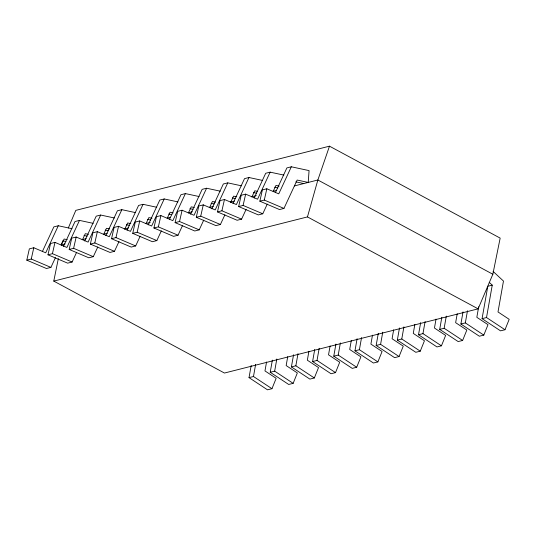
<?xml version="1.0" encoding="UTF-8"?>
<svg xmlns="http://www.w3.org/2000/svg" width="536" height="536" viewBox="0 0 536 536"><rect width="100%" height="100%" fill="white"/><g stroke="black" fill="none" stroke-linecap="round" stroke-linejoin="round"><path stroke-width="0.8" d="M266.553 361.974L264.972 370.919L276.161 378.302L271.96 388.701L267.511 389.826L249.032 377.632L251.183 365.485M249.032 377.632L253.481 376.507L255.632 364.359M287.738 356.614L286.157 365.559L297.346 372.942L293.145 383.341L288.696 384.466L270.218 372.272L272.368 360.125M270.218 372.272L274.666 371.147L276.817 358.999M308.924 351.254L307.342 360.199L318.531 367.582L314.324 377.981L309.875 379.106L291.403 366.912L293.554 354.765M291.403 366.912L295.852 365.787L298.003 353.639M330.109 345.894L328.528 354.839L339.717 362.222L335.509 372.62L331.06 373.746L312.589 361.552L314.739 349.405M312.589 361.552L317.037 360.427L319.188 348.279M351.294 340.534L349.713 349.479L360.902 356.862L356.695 367.254L352.246 368.379L333.774 356.192L335.925 344.045M333.774 356.192L338.223 355.067L340.373 342.919M372.48 335.174L370.899 344.112L382.088 351.502L377.88 361.894L373.431 363.019L354.959 350.832L357.11 338.685M354.959 350.832L359.408 349.707L361.559 337.559M393.665 329.814L392.084 338.752L403.273 346.142L399.065 356.534L394.617 357.659L376.145 345.472L378.295 333.325M376.145 345.472L380.594 344.347L382.744 332.199M414.851 324.454L413.269 333.392L424.458 340.782L420.251 351.174L415.802 352.299L397.33 340.112L399.481 327.958M397.33 340.112L401.779 338.987L403.93 326.833M436.036 319.088L434.455 328.032L445.644 335.422L441.436 345.814L436.987 346.939L418.516 334.752L420.666 322.598M418.516 334.752L422.964 333.627L425.115 321.473M457.221 313.728L455.64 322.672L466.829 330.055L462.622 340.454L458.173 341.579L439.701 329.385L441.852 317.238M439.701 329.385L444.15 328.26L446.3 316.113M478.688 306.746L476.826 317.312L488.015 324.695L483.807 335.094L479.358 336.219L460.886 324.025L463.037 311.878M460.886 324.025L465.335 322.9L467.486 310.753M482.072 318.665L487.8 286.271L492.249 285.145L486.521 317.54L482.072 318.665L500.544 330.859L504.992 329.734L509.2 319.335L498.004 311.952L503.472 281.058L493.073 271.397M68.293 228.048L75.811 210.367L329.493 146.174L500.168 238.111L492.845 274.251L478.132 308.85L224.45 373.043L53.781 281.105L58.33 258.62M55.429 257.682L50.913 267.39L46.465 268.516L26.8 260.161L29.346 248.871L33.795 247.746L45.714 252.811L58.297 225.757L72.005 228.705M26.8 260.161L31.249 259.035L33.795 247.746M76.615 252.322L72.099 262.03L67.65 263.156L47.985 254.801L50.531 243.512L54.98 242.386L66.9 247.451L79.482 220.397L93.19 223.345M47.985 254.801L52.434 253.675L54.98 242.386M97.8 246.962L93.284 256.67L88.835 257.796L69.171 249.441L71.717 238.151L76.166 237.026L88.085 242.091L100.668 215.037L114.376 217.985M69.171 249.441L73.62 248.315L76.166 237.026M118.985 241.602L114.469 251.31L110.021 252.436L90.356 244.081L92.902 232.792L97.351 231.666L109.27 236.731L121.853 209.677L135.561 212.625M90.356 244.081L94.805 242.955L97.351 231.666M140.171 236.242L135.655 245.95L131.206 247.076L111.542 238.721L114.088 227.431L118.536 226.306L130.456 231.364L143.038 204.31L156.746 207.265M111.542 238.721L115.99 237.595L118.536 226.306M161.356 230.882L156.84 240.59L152.392 241.716L132.727 233.361L135.273 222.072L139.722 220.946L151.641 226.004L164.224 198.95L177.932 201.898M132.727 233.361L137.176 232.235L139.722 220.946M182.542 225.522L178.026 235.224L173.577 236.356L153.912 228.001L156.458 216.712L160.907 215.586L172.827 220.644L185.409 193.59L199.117 196.538M153.912 228.001L158.361 226.875L160.907 215.586M203.727 220.162L199.211 229.864L194.762 230.989L175.098 222.634L177.644 211.352L182.093 210.226L194.012 215.284L206.595 188.23L220.303 191.178M175.098 222.634L179.547 221.509L182.093 210.226M224.912 214.802L220.397 224.504L215.948 225.629L196.283 217.274L198.829 205.992L203.278 204.859L215.197 209.924L227.78 182.87L241.488 185.818M196.283 217.274L200.732 216.149L203.278 204.859M246.098 209.435L241.582 219.144L237.133 220.269L217.469 211.914L220.015 200.625L224.463 199.499L236.383 204.564L248.965 177.51L262.674 180.458M217.469 211.914L221.917 210.789L224.463 199.499M267.283 204.075L262.767 213.784L258.319 214.909L238.654 206.554L241.2 195.265L245.649 194.139L257.568 199.204L270.151 172.15L283.859 175.098M238.654 206.554L243.103 205.429L245.649 194.139M259.839 201.194L262.385 189.905L266.834 188.779L278.754 193.844L291.336 166.79L309.071 170.602L308.227 182.434L297.152 180.049L283.953 208.424L279.504 209.549L259.839 201.194L264.288 200.069L283.953 208.424M264.288 200.069L266.834 188.779M53.781 281.105L307.463 216.913L317.861 179.995L329.493 146.174M61.426 244.195L62.732 241.12M42.311 251.679L53.848 226.882L58.297 225.757M61.339 244.992L64.112 239.016L67.275 239.699M63.496 246.319L75.033 221.522L79.482 220.397M82.524 239.632L85.298 233.656L88.46 234.339M84.681 240.959L96.219 216.162L100.668 215.037M103.709 234.272L106.483 228.296L109.646 228.979M105.867 235.599L117.404 210.802L121.853 209.677M124.895 228.912L127.669 222.936L130.831 223.619M127.052 230.239L138.59 205.442L143.038 204.31M146.08 223.552L148.854 217.576L152.016 218.259M148.238 224.879L159.775 200.075L164.224 198.95M167.259 218.185L170.039 212.216L173.202 212.893M169.423 219.519L180.96 194.715L185.409 193.59M188.444 212.826L191.225 206.856L194.387 207.532M190.608 214.159L202.146 189.355L206.595 188.23M209.63 207.465L212.41 201.496L215.573 202.173M211.794 208.799L223.331 183.995L227.78 182.87M230.815 202.106L233.595 196.136L236.758 196.812M232.979 203.432L244.517 178.635L248.965 177.51M252 196.745L254.781 190.769L257.153 191.285M254.165 198.072L265.702 173.275L270.151 172.15M273.186 191.386L275.966 185.409L279.129 186.093M275.35 192.712L286.887 167.915L291.336 166.79M61.097 244.965L65.151 243.94M82.155 239.639L86.209 238.614M104.024 234.105L107.267 233.281M124.278 228.979L128.325 227.954M146.147 223.445L150.194 222.42M167.205 218.119L170.448 217.294M188.263 212.785L192.317 211.76M209.328 207.459L213.375 206.434M230.386 202.126L234.433 201.101M251.444 196.799L256.302 195.573M273.313 191.265L276.556 190.448M294.371 185.938L317.861 179.995L492.845 274.251M295.865 181.858L303.778 183.56M274.68 187.218L277.842 187.895M253.495 192.578L256.657 193.262M232.309 197.938L235.472 198.621M211.124 203.298L214.286 203.982M189.938 208.658L193.101 209.341M168.753 214.018L171.915 214.702M147.567 219.385L150.73 220.061M126.382 224.745L129.551 225.422M105.197 230.105L108.366 230.781M84.011 235.465L87.18 236.142M62.826 240.825L65.995 241.508M243.103 205.429L262.767 213.784M221.917 210.789L241.582 219.144M200.732 216.149L220.397 224.504M179.547 221.509L199.211 229.864M158.361 226.875L178.026 235.224M137.176 232.235L156.84 240.59M115.99 237.595L135.655 245.95M94.805 242.955L114.469 251.31M73.62 248.315L93.284 256.67M52.434 253.675L72.099 262.03M31.249 259.035L50.913 267.39M307.463 216.913L478.132 308.85M486.521 317.54L504.992 329.734M465.335 322.9L483.807 335.094M444.15 328.26L462.622 340.454M422.964 333.627L441.436 345.814M401.779 338.987L420.251 351.174M380.594 344.347L399.065 356.534M359.408 349.707L377.88 361.894M338.223 355.067L356.695 367.254M317.037 360.427L335.509 372.62M295.852 365.787L314.324 377.981M274.666 371.147L293.145 383.341M253.481 376.507L271.96 388.701M489.234 282.338L492.249 285.145"/></g></svg>
